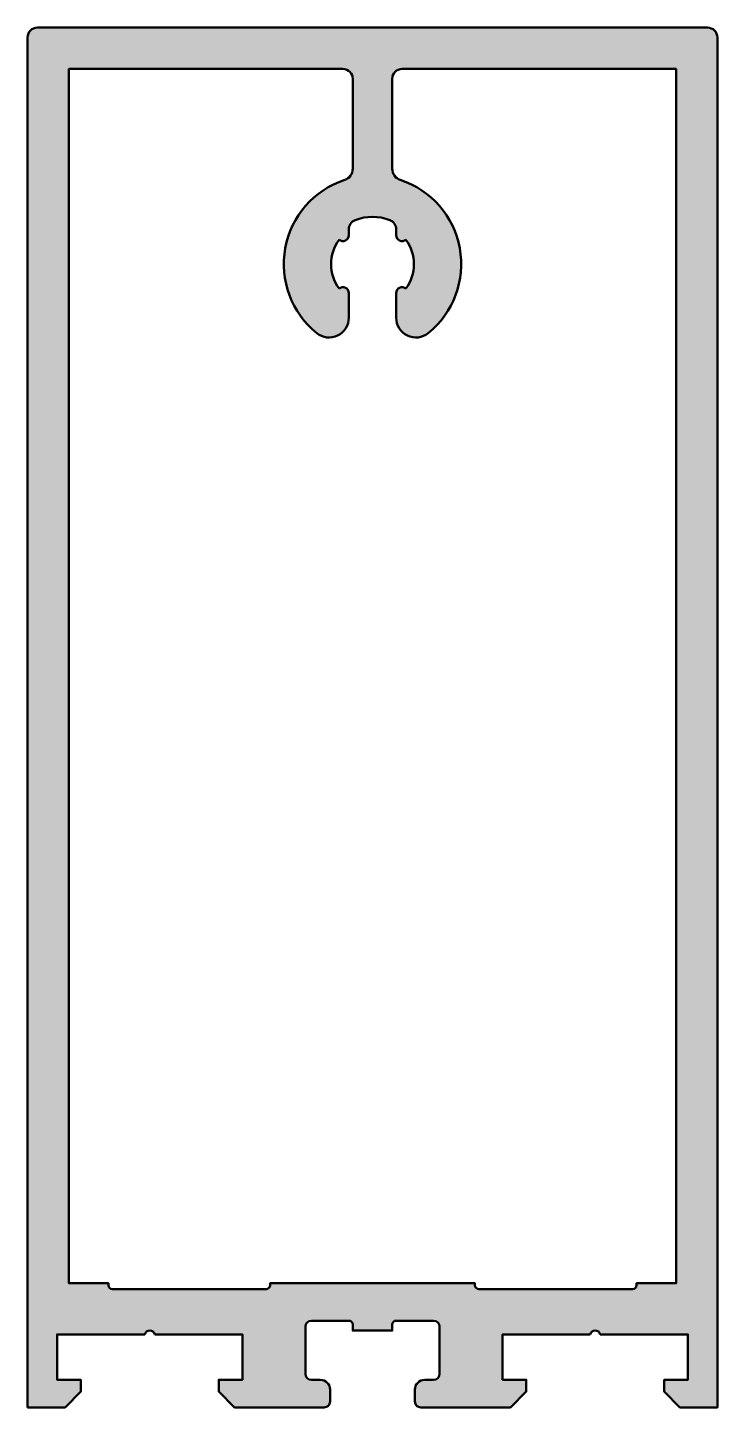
# Model space of a CAD drawing. Extents: x -17.5 to 17.5, y -6 to 64.
import ezdxf

# ---------------------------------------------------------------- set-up
doc = ezdxf.new("R2010")
doc.units = 0
doc.layers.add('0S-Alu contour', color=7, linetype='Continuous', lineweight=50)
doc.layers.add('0S-Alu hatch', color=252, linetype='Continuous', lineweight=25)

# ---------------------------------------------------------------- blocks, each defined once
blk = doc.blocks.new('477800__20026719_60A6_4FC7_BBE1_D4234284E7AA_')
at = {"layer": '0S-Alu hatch'}
h = blk.add_hatch(color=256, dxfattribs=at)
edge = h.paths.add_edge_path()
edge.add_line((-17.49999999999998, -6), (-17.49999999999998, 63.5))
edge.add_ellipse((-16.99999999999998, 63.5), major_axis=(-0.5, 0), ratio=1, start_angle=270, end_angle=360, ccw=False)
edge.add_line((-16.99999999999998, 64), (17, 64))
edge.add_ellipse((17, 63.5), major_axis=(-0.5, 0), ratio=1, start_angle=180, end_angle=270.0000000000004, ccw=False)
edge.add_line((17.5, 63.5), (17.50000000000001, -5.999999999999985))
edge.add_line((17.50000000000001, -5.999999999999985), (15.60000000000001, -6))
edge.add_line((15.60000000000001, -6), (14.80000000000001, -5.199999999999988))
edge.add_line((14.80000000000001, -5.199999999999988), (14.80000000000001, -4.599999999999994))
edge.add_line((14.80000000000001, -4.599999999999994), (16, -4.599999999999994))
edge.add_line((16, -4.599999999999994), (16, -2.299999999999997))
edge.add_line((16, -2.299999999999997), (11.55000000000001, -2.299999999999997))
edge.add_arc((11.30000000000001, -2.356250000000002), 0.2562500000000012, 12.68038349182107, 167.3196165081788)
edge.add_line((11.05000000000001, -2.299999999999996), (6.600000000000012, -2.299999999999997))
edge.add_line((6.600000000000012, -2.299999999999997), (6.600000000000012, -4.599999999999994))
edge.add_line((6.600000000000012, -4.599999999999994), (7.800000000000007, -4.599999999999994))
edge.add_line((7.800000000000007, -4.599999999999994), (7.800000000000007, -5.199999999999988))
edge.add_line((7.800000000000007, -5.199999999999988), (7.000000000000007, -6))
edge.add_line((7.000000000000007, -6), (2.450000000000013, -6))
edge.add_ellipse((2.45000000000002, -5.699999999999988), major_axis=(-0.3000000000000114, 0), ratio=1, start_angle=0, end_angle=89.99999999999869, ccw=False)
edge.add_line((2.150000000000009, -5.699999999999988), (2.150000000000014, -5.099999999999994))
edge.add_ellipse((2.650000000000014, -5.099999999999994), major_axis=(-0.5, 0), ratio=1, start_angle=270, end_angle=360, ccw=False)
edge.add_line((2.650000000000014, -4.599999999999994), (3.100000000000015, -4.599999999999994))
edge.add_arc((3.100000000000015, -4.299999999999982), 0.3000000000000114, 270, 360)
edge.add_line((3.400000000000027, -4.299999999999982), (3.400000000000014, -1.899999999999991))
edge.add_arc((3.100000000000015, -1.900000000000005), 0.2999999999999989, 0, 90)
edge.add_line((3.100000000000015, -1.600000000000006), (1.200000000000013, -1.599999999999994))
edge.add_arc((1.200000000000017, -1.799999999999982), 0.1999999999999886, 90.00000000000102, 180)
edge.add_line((1.000000000000028, -1.799999999999982), (1.000000000000014, -2.100000000000008))
edge.add_line((1.000000000000014, -2.100000000000008), (-0.9999999999999857, -2.100000000000008))
edge.add_line((-0.9999999999999857, -2.100000000000008), (-0.9999999999999857, -1.799999999999997))
edge.add_arc((-1.199999999999988, -1.799999999999982), 0.2000000000000028, 0, 90)
edge.add_line((-1.199999999999988, -1.59999999999998), (-3.099999999999987, -1.599999999999994))
edge.add_arc((-3.099999999999987, -1.900000000000005), 0.3000000000000114, 90, 180)
edge.add_line((-3.399999999999998, -1.900000000000005), (-3.399999999999984, -4.299999999999997))
edge.add_arc((-3.099999999999987, -4.299999999999982), 0.2999999999999971, 180, 270)
edge.add_line((-3.099999999999987, -4.59999999999998), (-2.649999999999984, -4.599999999999994))
edge.add_ellipse((-2.649999999999984, -5.099999999999994), major_axis=(-0.5, 0), ratio=1, start_angle=180, end_angle=270, ccw=False)
edge.add_line((-2.149999999999984, -5.099999999999994), (-2.149999999999984, -5.700000000000002))
edge.add_ellipse((-2.449999999999981, -5.699999999999988), major_axis=(-0.2999999999999971, 0), ratio=1, start_angle=90, end_angle=180, ccw=False)
edge.add_line((-2.449999999999981, -5.999999999999985), (-6.999999999999985, -6))
edge.add_line((-6.999999999999985, -6), (-7.79999999999999, -5.200000000000002))
edge.add_line((-7.79999999999999, -5.200000000000002), (-7.79999999999999, -4.600000000000008))
edge.add_line((-7.79999999999999, -4.600000000000008), (-6.59999999999999, -4.600000000000008))
edge.add_line((-6.59999999999999, -4.600000000000008), (-6.59999999999999, -2.299999999999997))
edge.add_line((-6.59999999999999, -2.299999999999997), (-11.04999999999999, -2.300000000000011))
edge.add_arc((-11.29999999999999, -2.356250000000017), 0.2562500000000012, 12.68038349182107, 167.3196165081788)
edge.add_line((-11.54999999999999, -2.30000000000001), (-15.99999999999998, -2.299999999999997))
edge.add_line((-15.99999999999998, -2.299999999999997), (-15.99999999999998, -4.600000000000008))
edge.add_line((-15.99999999999998, -4.600000000000008), (-14.79999999999999, -4.600000000000008))
edge.add_line((-14.79999999999999, -4.600000000000008), (-14.79999999999999, -5.200000000000002))
edge.add_line((-14.79999999999999, -5.200000000000002), (-15.59999999999998, -6))
edge.add_line((-15.59999999999998, -6), (-17.49999999999998, -6))
edge = h.paths.add_edge_path()
edge.add_arc((-1.499999999999989, 61.40000000000002), 0.4999999999999965, 0, 89.99999999999959)
edge.add_line((-1.499999999999985, 61.90000000000001), (-15.39999999999997, 61.90000000000001))
edge.add_line((-15.39999999999997, 61.90000000000001), (-15.39999999999996, 0.3000000000000114))
edge.add_line((-15.39999999999996, 0.3000000000000114), (-13.39999999999996, 0.3000000000000043))
edge.add_line((-13.39999999999996, 0.3000000000000043), (-13.39999999999996, 0.1999999999999957))
edge.add_arc((-13.19999999999997, 0.1999999999999957), 0.1999999999999957, 180, 270)
edge.add_line((-13.19999999999997, 0), (-5.399999999999984, -1.42e-14))
edge.add_arc((-5.399999999999987, 0.1999999999999957), 0.2000000000000099, 270.000000000001, 360)
edge.add_line((-5.199999999999977, 0.1999999999999957), (-5.199999999999981, 0.2999999999999971))
edge.add_line((-5.199999999999981, 0.2999999999999971), (5.200000000000009, 0.2999999999999971))
edge.add_line((5.200000000000009, 0.2999999999999971), (5.200000000000009, 0.2000000000000028))
edge.add_arc((5.400000000000012, 0.2000000000000028), 0.2000000000000028, 180, 270)
edge.add_line((5.400000000000012, 0), (13.19999999999999, 0))
edge.add_arc((13.19999999999999, 0.2000000000000028), 0.2000000000000028, 270, 360)
edge.add_line((13.4, 0.2000000000000028), (13.39999999999999, 0.3000000000000043))
edge.add_line((13.39999999999999, 0.3000000000000043), (15.39999999999999, 0.3000000000000043))
edge.add_line((15.39999999999999, 0.3000000000000043), (15.4, 61.90000000000001))
edge.add_line((15.4, 61.90000000000001), (1.500000000000014, 61.90000000000001))
edge.add_arc((1.50000000000001, 61.4), 0.4999999999999858, 89.99999999999959, 180)
edge.add_line((1.000000000000024, 61.4), (1.000000000000021, 56.84252000512131))
edge.add_arc((1.60000000000002, 56.8425200051213), 0.5999999999999996, 180, 251.716110059592)
edge.add_ellipse((1.42e-14, 52.00000000000001), major_axis=(-4.499999999999999, 0), ratio=1, start_angle=128.9448035940957, end_angle=251.7161100595926, ccw=False)
edge.add_ellipse((2.200000000000011, 49.27786848223677), major_axis=(-1.000000000000001, 0), ratio=1, start_angle=0, end_angle=128.9448035940959, ccw=False)
edge.add_line((1.200000000000009, 49.27786848223677), (1.200000000000024, 50.5303061543301))
edge.add_ellipse((1.500000000000055, 50.5303061543301), major_axis=(-0.3000000000000305, 0), ratio=1, start_angle=229.6807351609665, end_angle=360, ccw=False)
edge.add_arc((1.78e-14, 52.00000000000001), 2.099999999999996, 323.7767789191132, 396.2232210808885)
edge.add_ellipse((1.50000000000001, 53.46969384566992), major_axis=(-0.3000000000000007, 0), ratio=1, start_angle=0, end_angle=130.319264839041, ccw=False)
edge.add_line((1.200000000000009, 53.46969384566992), (1.200000000000013, 53.76635217326558))
edge.add_arc((0.70000000000001, 53.76635217326558), 0.5000000000000036, 0, 68.3817275778413)
edge.add_arc((1.42e-14, 52.00000000000001), 2.399999999999999, 68.3817275778418, 111.6182724221582)
edge.add_arc((-0.6999999999999816, 53.76635217326558), 0.5000000000000031, 111.6182724221587, 180)
edge.add_line((-1.199999999999984, 53.76635217326558), (-1.199999999999985, 53.46969384566992))
edge.add_ellipse((-1.499999999999982, 53.46969384566992), major_axis=(-0.2999999999999984, 0), ratio=1, start_angle=49.68073516095899, end_angle=180, ccw=False)
edge.add_arc((1.78e-14, 52.00000000000001), 2.1, 143.7767789191117, 216.2232210808884)
edge.add_ellipse((-1.499999999999985, 50.5303061543301), major_axis=(-0.3000000000000007, 0), ratio=1, start_angle=180, end_angle=310.31926483903925, ccw=False)
edge.add_line((-1.199999999999985, 50.5303061543301), (-1.199999999999985, 49.27786848223677))
edge.add_ellipse((-2.199999999999985, 49.27786848223677), major_axis=(-1, 0), ratio=1, start_angle=51.055196405904326, end_angle=180, ccw=False)
edge.add_ellipse((1.78e-14, 52.00000000000001), major_axis=(-4.499999999999999, 0), ratio=1, start_angle=-71.71611005959238, end_angle=51.055196405904326, ccw=False)
edge.add_arc((-1.59999999999999, 56.8425200051213), 0.5999999999999966, 288.2838899404077, 360)
edge.add_line((-0.9999999999999943, 56.8425200051213), (-0.9999999999999928, 61.4))
at = {"layer": '0S-Alu contour', "color": 7}
for points in [[(-16.99999999999998, 64), (17, 64)], [(-17.49999999999998, -6), (-17.49999999999998, 63.5)], [(17.5, 63.5), (17.50000000000001, -5.999999999999985), (15.60000000000001, -6), (14.80000000000001, -5.199999999999988), (14.80000000000001, -4.599999999999994), (16, -4.599999999999994), (16, -2.299999999999997), (11.55000000000001, -2.299999999999997)], [(-1.499999999999985, 61.90000000000001), (-15.39999999999997, 61.90000000000001), (-15.39999999999996, 0.3000000000000114), (-13.39999999999996, 0.3000000000000043), (-13.39999999999996, 0.1999999999999957)], [(13.4, 0.2000000000000028), (13.39999999999999, 0.3000000000000043), (15.39999999999999, 0.3000000000000043), (15.4, 61.90000000000001), (1.500000000000014, 61.90000000000001)], [(-0.9999999999999943, 56.8425200051213), (-0.9999999999999928, 61.4)], [(1.000000000000024, 61.4), (1.000000000000021, 56.84252000512131)], [(-1.199999999999984, 53.76635217326558), (-1.199999999999985, 53.46969384566992)], [(1.200000000000009, 53.46969384566992), (1.200000000000013, 53.76635217326558)], [(-1.199999999999985, 50.5303061543301), (-1.199999999999985, 49.27786848223677)], [(1.200000000000009, 49.27786848223677), (1.200000000000024, 50.5303061543301)], [(-13.19999999999997, 0), (-5.399999999999984, -1.42e-14)], [(-5.199999999999977, 0.1999999999999957), (-5.199999999999981, 0.2999999999999971), (5.200000000000009, 0.2999999999999971), (5.200000000000009, 0.2000000000000028)], [(5.400000000000012, 0), (13.19999999999999, 0)], [(-3.399999999999998, -1.900000000000005), (-3.399999999999984, -4.299999999999997)], [(-1.199999999999988, -1.59999999999998), (-3.099999999999987, -1.599999999999994)], [(1.000000000000028, -1.799999999999982), (1.000000000000014, -2.100000000000008), (-0.9999999999999857, -2.100000000000008), (-0.9999999999999857, -1.799999999999997)], [(3.100000000000015, -1.600000000000006), (1.200000000000013, -1.599999999999994)], [(3.400000000000027, -4.299999999999982), (3.400000000000014, -1.899999999999991)], [(-11.54999999999999, -2.30000000000001), (-15.99999999999998, -2.299999999999997), (-15.99999999999998, -4.600000000000008), (-14.79999999999999, -4.600000000000008), (-14.79999999999999, -5.200000000000002), (-15.59999999999998, -6), (-17.49999999999998, -6)], [(-2.449999999999981, -5.999999999999985), (-6.999999999999985, -6), (-7.79999999999999, -5.200000000000002), (-7.79999999999999, -4.600000000000008), (-6.59999999999999, -4.600000000000008), (-6.59999999999999, -2.299999999999997), (-11.04999999999999, -2.300000000000011)], [(11.05000000000001, -2.299999999999996), (6.600000000000012, -2.299999999999997), (6.600000000000012, -4.599999999999994), (7.800000000000007, -4.599999999999994), (7.800000000000007, -5.199999999999988), (7.000000000000007, -6), (2.450000000000013, -6)], [(-3.099999999999987, -4.59999999999998), (-2.649999999999984, -4.599999999999994)], [(2.650000000000014, -4.599999999999994), (3.100000000000015, -4.599999999999994)], [(-2.149999999999984, -5.099999999999994), (-2.149999999999984, -5.700000000000002)], [(2.150000000000009, -5.699999999999988), (2.150000000000014, -5.099999999999994)]]:
    blk.add_lwpolyline(points, dxfattribs=at)
at = {"layer": '0S-Alu contour', "color": 7, "extrusion": (0, 0, -1)}
for centre, radius, start, end in [((16.99999999999998, 63.5), 0.5, 0, 90), ((-17, 63.5), 0.5, 89.99999999999959, 180), ((-1.78e-14, 52.00000000000001), 4.499999999999999, 308.9448035940957, 71.71611005959252), ((-1.42e-14, 52.00000000000001), 4.499999999999999, 108.2838899404074, 231.0551964059043), ((1.499999999999982, 53.46969384566992), 0.2999999999999984, 180, 310.319264839041), ((-1.50000000000001, 53.46969384566992), 0.3000000000000007, 229.680735160959, 0), ((1.499999999999985, 50.5303061543301), 0.3000000000000007, 49.68073516096075, 180), ((-1.500000000000055, 50.5303061543301), 0.3000000000000305, 0, 130.3192648390335), ((2.199999999999985, 49.27786848223677), 1, 180, 308.9448035940957), ((-2.200000000000011, 49.27786848223677), 1.000000000000001, 231.0551964059042, 0), ((2.649999999999984, -5.099999999999994), 0.5, 90, 180), ((-2.650000000000014, -5.099999999999994), 0.5, 0, 90), ((2.449999999999981, -5.699999999999988), 0.2999999999999971, 180, 270), ((-2.45000000000002, -5.699999999999988), 0.3000000000000114, 270.0000000000013, 0)]:
    blk.add_arc(centre, radius, start, end, dxfattribs=at)
at = {"layer": '0S-Alu contour', "color": 7}
for centre, radius, start, end in [((-1.499999999999989, 61.40000000000002), 0.4999999999999965, 0, 89.99999999999959), ((1.50000000000001, 61.4), 0.4999999999999858, 89.99999999999959, 180), ((-1.59999999999999, 56.8425200051213), 0.5999999999999966, 288.2838899404077, 0), ((1.60000000000002, 56.8425200051213), 0.5999999999999996, 180, 251.716110059592), ((-0.6999999999999816, 53.76635217326558), 0.5000000000000031, 111.6182724221587, 180), ((1.42e-14, 52.00000000000001), 2.399999999999999, 68.3817275778418, 111.6182724221582), ((0.70000000000001, 53.76635217326558), 0.5000000000000036, 0, 68.3817275778413), ((1.78e-14, 52.00000000000001), 2.1, 143.7767789191117, 216.2232210808884), ((1.78e-14, 52.00000000000001), 2.099999999999996, 323.7767789191132, 36.22322108088852), ((-13.19999999999997, 0.1999999999999957), 0.1999999999999957, 180, 270), ((-5.399999999999987, 0.1999999999999957), 0.2000000000000099, 270.000000000001, 0), ((5.400000000000012, 0.2000000000000028), 0.2000000000000028, 180, 270), ((13.19999999999999, 0.2000000000000028), 0.2000000000000028, 270, 0), ((-11.29999999999999, -2.356250000000017), 0.2562500000000012, 12.68038349182107, 167.3196165081788), ((-3.099999999999987, -1.900000000000005), 0.3000000000000114, 90, 180), ((-1.199999999999988, -1.799999999999982), 0.2000000000000028, 0, 90), ((1.200000000000017, -1.799999999999982), 0.1999999999999886, 90.00000000000102, 180), ((3.100000000000015, -1.900000000000005), 0.2999999999999989, 0, 90), ((11.30000000000001, -2.356250000000002), 0.2562500000000012, 12.68038349182107, 167.3196165081788), ((-3.099999999999987, -4.299999999999982), 0.2999999999999971, 180, 270), ((3.100000000000015, -4.299999999999982), 0.3000000000000114, 270, 0)]:
    blk.add_arc(centre, radius, start, end, dxfattribs=at)
blk = doc.blocks.new('477800__AFDF3477_C959_42E8_B8FD_B335388DB44B_')
at = {"layer": '0S-Alu contour', "color": 7}
blk.add_blockref('477800__20026719_60A6_4FC7_BBE1_D4234284E7AA_', (0, 0), dxfattribs=at)

msp = doc.modelspace()

# ---------------------------------------------------------------- block references
at = {"layer": '0S-Alu contour', "color": 7}
msp.add_blockref('477800__AFDF3477_C959_42E8_B8FD_B335388DB44B_', (0, 0), dxfattribs=at)

doc.saveas('drawing.dxf')
